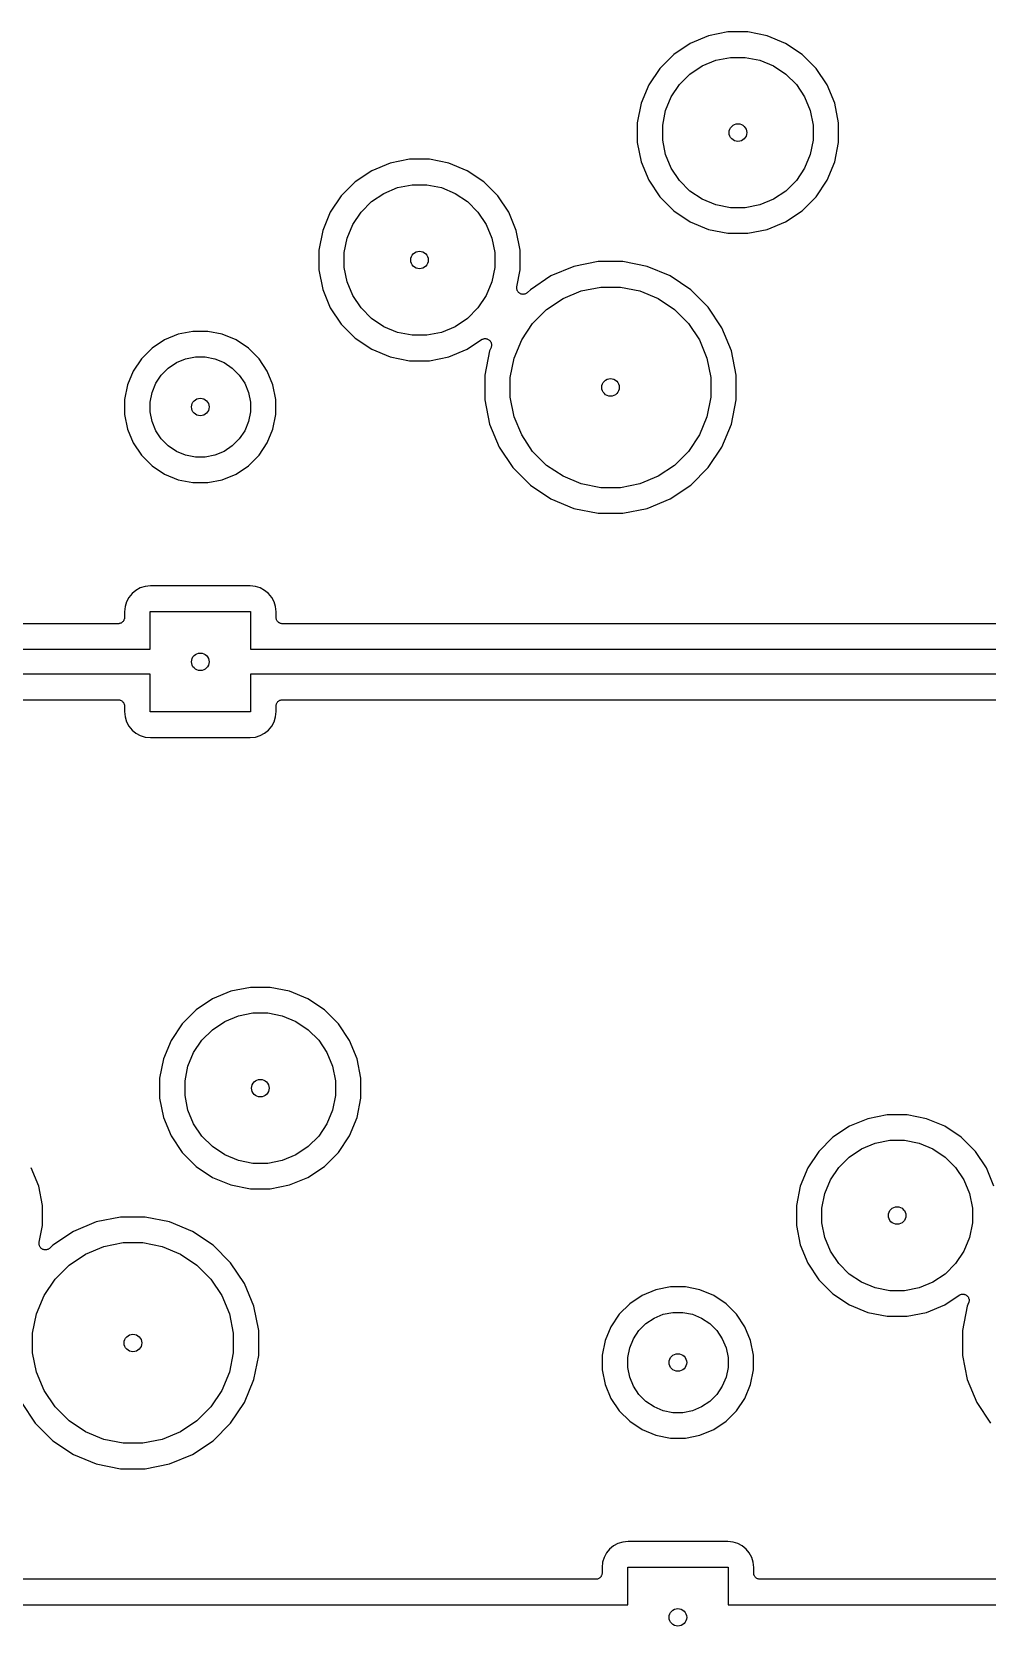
# Model space of a CAD drawing. Extents: x 1.5 to 15, y -8.3 to -3.1.
# Drawn here: x 6.009 to 6.759, y -7.097 to -5.846 of the extents above; entities that cross this region are included whole.
import ezdxf

# ---------------------------------------------------------------- set-up
doc = ezdxf.new("R2010")
doc.units = 0
doc.header["$MEASUREMENT"] = 0
doc.layers.add('BLACK', color=7, linetype='CONTINUOUS')

msp = doc.modelspace()

# ---------------------------------------------------------------- linework, layer by layer
at = {"layer": 'BLACK', "linetype": 'CONTINUOUS'}
for p, q in [((6.52564, -5.85465), (6.5127, -5.8633)), ((6.54003, -5.84869), (6.52564, -5.85465)), ((6.5553, -5.84565), (6.54003, -5.84869)), ((6.57088, -5.84565), (6.5553, -5.84565)), ((6.58615, -5.84869), (6.57088, -5.84565)), ((6.60054, -5.85465), (6.58615, -5.84869)), ((6.61349, -5.8633), (6.60054, -5.85465)), ((6.5127, -5.8633), (6.50168, -5.87431)), ((6.53512, -5.87237), (6.54586, -5.86792)), ((6.54586, -5.86792), (6.55727, -5.86565)), ((6.55727, -5.86565), (6.56891, -5.86565)), ((6.56891, -5.86565), (6.58032, -5.86792)), ((6.58032, -5.86792), (6.59106, -5.87237)), ((6.6245, -5.87431), (6.61349, -5.8633)), ((6.50168, -5.87431), (6.49303, -5.88726)), ((6.51722, -5.88706), (6.52545, -5.87883)), ((6.52545, -5.87883), (6.53512, -5.87237)), ((6.59106, -5.87237), (6.60074, -5.87883)), ((6.60074, -5.87883), (6.60896, -5.88706)), ((6.63315, -5.88726), (6.6245, -5.87431)), ((6.49303, -5.88726), (6.48707, -5.90165)), ((6.51076, -5.89673), (6.51722, -5.88706)), ((6.60896, -5.88706), (6.61542, -5.89673)), ((6.63911, -5.90165), (6.63315, -5.88726)), ((6.48707, -5.90165), (6.48404, -5.91692)), ((6.5063, -5.90748), (6.51076, -5.89673)), ((6.61542, -5.89673), (6.61988, -5.90748)), ((6.64215, -5.91692), (6.63911, -5.90165)), ((6.48404, -5.91692), (6.48404, -5.93249)), ((6.50404, -5.91889), (6.5063, -5.90748)), ((6.61988, -5.90748), (6.62215, -5.91889)), ((6.64215, -5.93249), (6.64215, -5.91692)), ((6.50404, -5.93052), (6.50404, -5.91889)), ((6.5063, -5.94193), (6.50404, -5.93052)), ((6.62215, -5.93052), (6.61988, -5.94193)), ((6.62215, -5.91889), (6.62215, -5.93052)), ((6.48404, -5.93249), (6.48707, -5.94776)), ((6.51076, -5.95268), (6.5063, -5.94193)), ((6.61988, -5.94193), (6.61542, -5.95268)), ((6.63911, -5.94776), (6.64215, -5.93249)), ((6.27564, -5.95465), (6.2627, -5.9633)), ((6.29003, -5.94869), (6.27564, -5.95465)), ((6.3053, -5.94565), (6.29003, -5.94869)), ((6.32088, -5.94565), (6.3053, -5.94565)), ((6.33615, -5.94869), (6.32088, -5.94565)), ((6.35054, -5.95465), (6.33615, -5.94869)), ((6.36349, -5.9633), (6.35054, -5.95465)), ((6.48707, -5.94776), (6.49303, -5.96215)), ((6.51722, -5.96235), (6.51076, -5.95268)), ((6.61542, -5.95268), (6.60896, -5.96235)), ((6.63315, -5.96215), (6.63911, -5.94776)), ((6.2627, -5.9633), (6.25168, -5.97431)), ((6.28512, -5.97237), (6.29586, -5.96792)), ((6.29586, -5.96792), (6.30727, -5.96565)), ((6.30727, -5.96565), (6.31891, -5.96565)), ((6.31891, -5.96565), (6.33032, -5.96792)), ((6.33032, -5.96792), (6.34106, -5.97237)), ((6.3745, -5.97431), (6.36349, -5.9633)), ((6.49303, -5.96215), (6.50168, -5.9751)), ((6.52545, -5.97058), (6.51722, -5.96235)), ((6.60896, -5.96235), (6.60074, -5.97058)), ((6.6245, -5.9751), (6.63315, -5.96215)), ((6.25168, -5.97431), (6.24303, -5.98726)), ((6.26722, -5.98706), (6.27545, -5.97883)), ((6.27545, -5.97883), (6.28512, -5.97237)), ((6.34106, -5.97237), (6.35074, -5.97883)), ((6.35074, -5.97883), (6.35896, -5.98706)), ((6.38315, -5.98726), (6.3745, -5.97431)), ((6.50168, -5.9751), (6.5127, -5.98611)), ((6.53512, -5.97704), (6.52545, -5.97058)), ((6.54586, -5.98149), (6.53512, -5.97704)), ((6.59106, -5.97704), (6.58032, -5.98149)), ((6.60074, -5.97058), (6.59106, -5.97704)), ((6.61349, -5.98611), (6.6245, -5.9751)), ((6.24303, -5.98726), (6.23707, -6.00165)), ((6.26076, -5.99673), (6.26722, -5.98706)), ((6.35896, -5.98706), (6.36542, -5.99673)), ((6.38911, -6.00165), (6.38315, -5.98726)), ((6.5127, -5.98611), (6.52564, -5.99476)), ((6.55727, -5.98376), (6.54586, -5.98149)), ((6.56891, -5.98376), (6.55727, -5.98376)), ((6.58032, -5.98149), (6.56891, -5.98376)), ((6.60054, -5.99476), (6.61349, -5.98611)), ((6.23707, -6.00165), (6.23404, -6.01692)), ((6.2563, -6.00748), (6.26076, -5.99673)), ((6.36542, -5.99673), (6.36988, -6.00748)), ((6.39215, -6.01692), (6.38911, -6.00165)), ((6.52564, -5.99476), (6.54003, -6.00072)), ((6.54003, -6.00072), (6.5553, -6.00376)), ((6.5553, -6.00376), (6.57088, -6.00376)), ((6.57088, -6.00376), (6.58615, -6.00072)), ((6.58615, -6.00072), (6.60054, -5.99476)), ((6.23404, -6.01692), (6.23404, -6.03249)), ((6.25404, -6.01889), (6.2563, -6.00748)), ((6.36988, -6.00748), (6.37215, -6.01889)), ((6.39215, -6.03249), (6.39215, -6.01692)), ((6.25404, -6.03052), (6.25404, -6.01889)), ((6.2563, -6.04193), (6.25404, -6.03052)), ((6.37215, -6.03052), (6.36988, -6.04193)), ((6.37215, -6.01889), (6.37215, -6.03052)), ((6.43429, -6.02976), (6.41632, -6.0372)), ((6.45337, -6.02596), (6.43429, -6.02976)), ((6.47282, -6.02596), (6.45337, -6.02596)), ((6.49189, -6.02976), (6.47282, -6.02596)), ((6.50986, -6.0372), (6.49189, -6.02976)), ((6.23404, -6.03249), (6.23707, -6.04776)), ((6.26076, -6.05268), (6.2563, -6.04193)), ((6.36988, -6.04193), (6.36542, -6.05268)), ((6.38952, -6.04568), (6.39215, -6.03249)), ((6.41632, -6.0372), (6.40015, -6.04801)), ((6.52603, -6.04801), (6.50986, -6.0372)), ((6.23707, -6.04776), (6.24303, -6.06215)), ((6.26722, -6.06235), (6.26076, -6.05268)), ((6.36542, -6.05268), (6.35896, -6.06235)), ((6.38943, -6.04664), (6.38947, -6.04616)), ((6.38943, -6.04665), (6.38943, -6.04664)), ((6.38947, -6.04713), (6.38943, -6.04665)), ((6.38943, -6.04665), (6.38943, -6.04665)), ((6.38947, -6.04616), (6.38952, -6.04568)), ((6.38952, -6.04761), (6.38947, -6.04713)), ((6.38952, -6.04762), (6.38952, -6.04761)), ((6.38952, -6.04763), (6.38952, -6.04762)), ((6.38966, -6.04809), (6.38952, -6.04763)), ((6.3898, -6.04855), (6.38966, -6.04809)), ((6.3898, -6.04856), (6.3898, -6.04855)), ((6.3898, -6.04855), (6.3898, -6.04855)), ((6.39003, -6.04899), (6.3898, -6.04856)), ((6.39025, -6.04941), (6.39003, -6.04899)), ((6.39026, -6.04942), (6.39025, -6.04941)), ((6.39056, -6.04979), (6.39026, -6.04942)), ((6.39026, -6.04942), (6.39026, -6.04942)), ((6.39087, -6.05017), (6.39056, -6.04979)), ((6.39087, -6.05018), (6.39087, -6.05017)), ((6.39087, -6.05017), (6.39087, -6.05017)), ((6.39124, -6.05048), (6.39087, -6.05018)), ((6.39161, -6.05079), (6.39124, -6.05048)), ((6.39162, -6.0508), (6.39161, -6.05079)), ((6.39163, -6.0508), (6.39162, -6.0508)), ((6.39205, -6.05103), (6.39163, -6.0508)), ((6.39247, -6.05126), (6.39205, -6.05103)), ((6.39248, -6.05126), (6.39247, -6.05126)), ((6.39248, -6.05127), (6.39248, -6.05126)), ((6.39295, -6.05141), (6.39248, -6.05127)), ((6.3934, -6.05155), (6.39295, -6.05141)), ((6.39341, -6.05155), (6.3934, -6.05155)), ((6.39342, -6.05156), (6.39341, -6.05155)), ((6.3939, -6.05161), (6.39342, -6.05156)), ((6.39437, -6.05166), (6.3939, -6.05161)), ((6.39438, -6.05166), (6.39437, -6.05166)), ((6.39439, -6.05166), (6.39438, -6.05166)), ((6.39486, -6.05162), (6.39439, -6.05166)), ((6.39535, -6.05157), (6.39486, -6.05162)), ((6.39536, -6.05157), (6.39535, -6.05157)), ((6.39535, -6.05157), (6.39535, -6.05157)), ((6.39582, -6.05144), (6.39536, -6.05157)), ((6.39628, -6.0513), (6.39582, -6.05144)), ((6.39629, -6.0513), (6.39628, -6.0513)), ((6.39673, -6.05107), (6.39629, -6.0513)), ((6.39629, -6.0513), (6.39629, -6.0513)), ((6.39715, -6.05085), (6.39673, -6.05107)), ((6.39716, -6.05085), (6.39715, -6.05085)), ((6.39715, -6.05085), (6.39715, -6.05085)), ((6.39753, -6.05054), (6.39716, -6.05085)), ((6.39791, -6.05024), (6.39753, -6.05054)), ((6.39792, -6.05023), (6.39791, -6.05024)), ((6.39796, -6.05019), (6.39792, -6.05023)), ((6.39792, -6.05023), (6.39792, -6.05023)), ((6.39792, -6.05023), (6.39792, -6.05023)), ((6.40015, -6.04801), (6.39796, -6.05019)), ((6.4129, -6.06354), (6.42579, -6.05493)), ((6.42579, -6.05493), (6.44012, -6.04899)), ((6.44012, -6.04899), (6.45534, -6.04596)), ((6.45534, -6.04596), (6.47085, -6.04596)), ((6.47085, -6.04596), (6.48606, -6.04899)), ((6.48606, -6.04899), (6.50039, -6.05493)), ((6.50039, -6.05493), (6.51328, -6.06354)), ((6.53979, -6.06176), (6.52603, -6.04801)), ((6.24303, -6.06215), (6.25168, -6.0751)), ((6.27545, -6.07058), (6.26722, -6.06235)), ((6.35896, -6.06235), (6.35074, -6.07058)), ((6.40193, -6.07451), (6.4129, -6.06354)), ((6.51328, -6.06354), (6.52425, -6.07451)), ((6.55059, -6.07793), (6.53979, -6.06176)), ((6.13512, -6.08069), (6.12365, -6.08297)), ((6.14681, -6.08069), (6.13512, -6.08069)), ((6.15828, -6.08297), (6.14681, -6.08069)), ((6.25168, -6.0751), (6.2627, -6.08611)), ((6.28512, -6.07704), (6.27545, -6.07058)), ((6.29586, -6.08149), (6.28512, -6.07704)), ((6.34106, -6.07704), (6.33032, -6.08149)), ((6.35074, -6.07058), (6.34106, -6.07704)), ((6.39331, -6.08741), (6.40193, -6.07451)), ((6.52425, -6.07451), (6.53287, -6.08741)), ((6.55804, -6.0959), (6.55059, -6.07793)), ((6.11284, -6.08745), (6.10312, -6.09394)), ((6.12365, -6.08297), (6.11284, -6.08745)), ((6.16909, -6.08745), (6.15828, -6.08297)), ((6.17881, -6.09394), (6.16909, -6.08745)), ((6.2627, -6.08611), (6.27564, -6.09476)), ((6.30727, -6.08376), (6.29586, -6.08149)), ((6.31891, -6.08376), (6.30727, -6.08376)), ((6.33032, -6.08149), (6.31891, -6.08376)), ((6.35054, -6.09476), (6.36183, -6.08722)), ((6.36183, -6.08722), (6.36188, -6.08718)), ((6.36188, -6.08718), (6.36188, -6.08718)), ((6.36188, -6.08718), (6.36188, -6.08718)), ((6.36188, -6.08718), (6.36189, -6.08718)), ((6.36189, -6.08718), (6.36232, -6.08695)), ((6.36232, -6.08695), (6.36274, -6.08673)), ((6.36274, -6.08673), (6.36275, -6.08673)), ((6.36275, -6.08673), (6.36276, -6.08673)), ((6.36276, -6.08673), (6.36322, -6.0866)), ((6.36322, -6.0866), (6.36368, -6.08646)), ((6.36368, -6.08646), (6.36369, -6.08646)), ((6.36369, -6.08646), (6.36417, -6.08642)), ((6.36369, -6.08646), (6.36369, -6.08646)), ((6.36417, -6.08642), (6.36465, -6.08637)), ((6.36465, -6.08637), (6.36466, -6.08637)), ((6.36466, -6.08637), (6.36467, -6.08637)), ((6.36467, -6.08637), (6.36516, -6.08643)), ((6.36516, -6.08643), (6.36562, -6.08648)), ((6.36562, -6.08648), (6.36563, -6.08648)), ((6.36563, -6.08648), (6.36564, -6.08648)), ((6.36564, -6.08648), (6.36611, -6.08663)), ((6.36611, -6.08663), (6.36655, -6.08677)), ((6.36655, -6.08677), (6.36656, -6.08677)), ((6.36656, -6.08677), (6.36657, -6.08677)), ((6.36657, -6.08677), (6.367, -6.08701)), ((6.367, -6.08701), (6.36741, -6.08723)), ((6.36741, -6.08723), (6.36742, -6.08724)), ((6.36742, -6.08724), (6.36742, -6.08724)), ((6.36742, -6.08724), (6.3678, -6.08755)), ((6.3678, -6.08755), (6.36816, -6.08786)), ((6.36923, -6.09329), (6.36814, -6.0959)), ((6.36816, -6.08786), (6.36817, -6.08786)), ((6.36817, -6.08786), (6.36817, -6.08787)), ((6.36817, -6.08787), (6.36848, -6.08824)), ((6.36848, -6.08824), (6.36878, -6.08861)), ((6.36878, -6.08861), (6.36878, -6.08862)), ((6.36878, -6.08862), (6.36879, -6.08862)), ((6.36879, -6.08862), (6.36902, -6.08906)), ((6.36902, -6.08906), (6.36924, -6.08948)), ((6.36937, -6.09283), (6.36923, -6.09329)), ((6.36924, -6.08948), (6.36924, -6.08948)), ((6.36924, -6.08948), (6.36924, -6.08949)), ((6.36924, -6.08949), (6.36938, -6.08996)), ((6.36951, -6.09237), (6.36937, -6.09283)), ((6.36938, -6.08996), (6.36952, -6.09041)), ((6.36956, -6.09188), (6.36951, -6.09235)), ((6.36951, -6.09235), (6.36951, -6.09236)), ((6.36951, -6.09236), (6.36951, -6.09237)), ((6.36952, -6.09041), (6.36952, -6.09042)), ((6.36952, -6.09042), (6.36952, -6.09042)), ((6.36952, -6.09042), (6.36956, -6.09092)), ((6.36956, -6.09092), (6.36961, -6.09138)), ((6.36961, -6.09139), (6.36956, -6.09188)), ((6.36961, -6.09138), (6.36961, -6.09139)), ((6.36961, -6.09139), (6.36961, -6.09139)), ((6.38738, -6.10174), (6.39331, -6.08741)), ((6.53287, -6.08741), (6.5388, -6.10174)), ((6.09485, -6.10221), (6.08835, -6.11194)), ((6.10312, -6.09394), (6.09485, -6.10221)), ((6.11587, -6.10948), (6.12232, -6.10517)), ((6.12232, -6.10517), (6.12948, -6.1022)), ((6.12948, -6.1022), (6.13709, -6.10069)), ((6.13709, -6.10069), (6.14484, -6.10069)), ((6.14484, -6.10069), (6.15245, -6.1022)), ((6.15245, -6.1022), (6.15961, -6.10517)), ((6.15961, -6.10517), (6.16606, -6.10948)), ((6.18708, -6.10221), (6.17881, -6.09394)), ((6.19358, -6.11194), (6.18708, -6.10221)), ((6.27564, -6.09476), (6.29003, -6.10072)), ((6.29003, -6.10072), (6.3053, -6.10376)), ((6.3053, -6.10376), (6.32088, -6.10376)), ((6.32088, -6.10376), (6.33615, -6.10072)), ((6.33615, -6.10072), (6.35054, -6.09476)), ((6.36814, -6.0959), (6.36435, -6.11498)), ((6.38435, -6.11695), (6.38738, -6.10174)), ((6.5388, -6.10174), (6.54183, -6.11695)), ((6.56183, -6.11498), (6.55804, -6.0959)), ((6.08835, -6.11194), (6.08388, -6.12274)), ((6.10608, -6.12141), (6.11038, -6.11496)), ((6.11038, -6.11496), (6.11587, -6.10948)), ((6.16606, -6.10948), (6.17155, -6.11496)), ((6.17155, -6.11496), (6.17585, -6.12141)), ((6.19805, -6.12274), (6.19358, -6.11194)), ((6.36435, -6.11498), (6.36435, -6.13443)), ((6.38435, -6.13246), (6.38435, -6.11695)), ((6.54183, -6.11695), (6.54183, -6.13246)), ((6.56183, -6.13443), (6.56183, -6.11498)), ((6.08388, -6.12274), (6.08159, -6.13421)), ((6.10159, -6.13618), (6.10311, -6.12858)), ((6.10311, -6.12858), (6.10608, -6.12141)), ((6.17585, -6.12141), (6.17882, -6.12858)), ((6.17882, -6.12858), (6.18033, -6.13618)), ((6.20033, -6.13421), (6.19805, -6.12274)), ((6.08159, -6.13421), (6.08159, -6.14591)), ((6.10159, -6.14394), (6.10159, -6.13618)), ((6.18033, -6.13618), (6.18033, -6.14394)), ((6.20033, -6.14591), (6.20033, -6.13421)), ((6.36435, -6.13443), (6.36814, -6.15351)), ((6.38738, -6.14767), (6.38435, -6.13246)), ((6.54183, -6.13246), (6.5388, -6.14767)), ((6.55804, -6.15351), (6.56183, -6.13443)), ((6.08159, -6.14591), (6.08388, -6.15738)), ((6.10311, -6.15154), (6.10159, -6.14394)), ((6.10608, -6.15871), (6.10311, -6.15154)), ((6.17882, -6.15154), (6.17585, -6.15871)), ((6.18033, -6.14394), (6.17882, -6.15154)), ((6.19805, -6.15738), (6.20033, -6.14591)), ((6.36814, -6.15351), (6.37559, -6.17148)), ((6.39331, -6.162), (6.38738, -6.14767)), ((6.5388, -6.14767), (6.53287, -6.162)), ((6.55059, -6.17148), (6.55804, -6.15351)), ((6.08388, -6.15738), (6.08835, -6.16818)), ((6.08835, -6.16818), (6.09485, -6.17791)), ((6.11038, -6.16516), (6.10608, -6.15871)), ((6.11587, -6.17064), (6.11038, -6.16516)), ((6.17155, -6.16516), (6.16606, -6.17064)), ((6.17585, -6.15871), (6.17155, -6.16516)), ((6.18708, -6.17791), (6.19358, -6.16818)), ((6.19358, -6.16818), (6.19805, -6.15738)), ((6.40193, -6.1749), (6.39331, -6.162)), ((6.53287, -6.162), (6.52425, -6.1749)), ((6.09485, -6.17791), (6.10312, -6.18617)), ((6.12232, -6.17495), (6.11587, -6.17064)), ((6.12948, -6.17792), (6.12232, -6.17495)), ((6.13709, -6.17943), (6.12948, -6.17792)), ((6.14484, -6.17943), (6.13709, -6.17943)), ((6.15245, -6.17792), (6.14484, -6.17943)), ((6.15961, -6.17495), (6.15245, -6.17792)), ((6.16606, -6.17064), (6.15961, -6.17495)), ((6.17881, -6.18617), (6.18708, -6.17791)), ((6.37559, -6.17148), (6.38639, -6.18765)), ((6.4129, -6.18587), (6.40193, -6.1749)), ((6.52425, -6.1749), (6.51328, -6.18587)), ((6.53979, -6.18765), (6.55059, -6.17148)), ((6.10312, -6.18617), (6.11284, -6.19267)), ((6.11284, -6.19267), (6.12365, -6.19715)), ((6.15828, -6.19715), (6.16909, -6.19267)), ((6.16909, -6.19267), (6.17881, -6.18617)), ((6.38639, -6.18765), (6.40015, -6.2014)), ((6.42579, -6.19448), (6.4129, -6.18587)), ((6.51328, -6.18587), (6.50039, -6.19448)), ((6.52603, -6.2014), (6.53979, -6.18765)), ((6.12365, -6.19715), (6.13512, -6.19943)), ((6.13512, -6.19943), (6.14681, -6.19943)), ((6.14681, -6.19943), (6.15828, -6.19715)), ((6.40015, -6.2014), (6.41632, -6.21221)), ((6.44012, -6.20042), (6.42579, -6.19448)), ((6.45534, -6.20344), (6.44012, -6.20042)), ((6.47085, -6.20344), (6.45534, -6.20344)), ((6.48606, -6.20042), (6.47085, -6.20344)), ((6.50039, -6.19448), (6.48606, -6.20042)), ((6.50986, -6.21221), (6.52603, -6.2014)), ((6.41632, -6.21221), (6.43429, -6.21965)), ((6.49189, -6.21965), (6.50986, -6.21221)), ((6.43429, -6.21965), (6.45337, -6.22344)), ((6.45337, -6.22344), (6.47282, -6.22344)), ((6.47282, -6.22344), (6.49189, -6.21965)), ((6.09767, -6.28098), (6.0939, -6.28212)), ((6.10184, -6.28057), (6.09767, -6.28098)), ((6.18009, -6.28057), (6.10184, -6.28057)), ((6.18426, -6.28098), (6.18009, -6.28057)), ((6.18803, -6.28212), (6.18426, -6.28098)), ((6.08303, -6.293), (6.08188, -6.29677)), ((6.08488, -6.28952), (6.08303, -6.293)), ((6.08738, -6.28648), (6.08488, -6.28952)), ((6.09043, -6.28398), (6.08738, -6.28648)), ((6.0939, -6.28212), (6.09043, -6.28398)), ((6.1915, -6.28398), (6.18803, -6.28212)), ((6.19455, -6.28648), (6.1915, -6.28398)), ((6.19704, -6.28952), (6.19455, -6.28648)), ((6.1989, -6.293), (6.19704, -6.28952)), ((6.20005, -6.29677), (6.1989, -6.293)), ((6.08136, -6.30626), (6.08122, -6.3067)), ((6.08137, -6.30624), (6.08136, -6.30626)), ((6.08142, -6.30576), (6.08137, -6.30622)), ((6.08137, -6.30622), (6.08137, -6.30624)), ((6.08147, -6.30529), (6.08142, -6.30576)), ((6.08188, -6.29677), (6.08147, -6.30093)), ((6.08147, -6.30093), (6.08147, -6.30522)), ((6.08147, -6.30522), (6.08147, -6.30525)), ((6.08147, -6.30525), (6.08147, -6.30525)), ((6.08147, -6.30525), (6.08147, -6.30525)), ((6.08147, -6.30525), (6.08147, -6.30529)), ((6.10159, -6.33022), (6.10159, -6.30069)), ((6.10159, -6.30069), (6.18033, -6.30069)), ((6.18033, -6.30069), (6.18033, -6.33022)), ((6.20046, -6.30093), (6.20005, -6.29677)), ((6.20046, -6.30522), (6.20046, -6.30093)), ((6.2005, -6.30569), (6.20046, -6.30522)), ((6.20054, -6.30615), (6.2005, -6.30569)), ((6.20055, -6.30617), (6.20054, -6.30615)), ((6.20055, -6.30619), (6.20055, -6.30617)), ((6.20069, -6.30664), (6.20055, -6.30619)), ((6.07647, -6.31022), (5.45546, -6.31022)), ((6.07694, -6.31017), (6.07647, -6.31022)), ((6.07741, -6.31013), (6.07694, -6.31017)), ((6.07743, -6.31012), (6.07741, -6.31013)), ((6.07744, -6.31012), (6.07743, -6.31012)), ((6.0779, -6.30999), (6.07744, -6.31012)), ((6.07835, -6.30985), (6.0779, -6.30999)), ((6.07836, -6.30984), (6.07835, -6.30985)), ((6.07838, -6.30984), (6.07836, -6.30984)), ((6.07879, -6.30962), (6.07838, -6.30984)), ((6.07921, -6.3094), (6.07879, -6.30962)), ((6.07923, -6.30939), (6.07921, -6.3094)), ((6.07924, -6.30938), (6.07923, -6.30939)), ((6.07961, -6.30908), (6.07924, -6.30938)), ((6.07997, -6.30879), (6.07961, -6.30908)), ((6.07998, -6.30878), (6.07997, -6.30879)), ((6.08, -6.30876), (6.07998, -6.30878)), ((6.0803, -6.3084), (6.08, -6.30876)), ((6.0806, -6.30804), (6.0803, -6.3084)), ((6.08061, -6.30803), (6.0806, -6.30804)), ((6.08062, -6.30801), (6.08061, -6.30803)), ((6.08084, -6.3076), (6.08062, -6.30801)), ((6.08107, -6.30719), (6.08084, -6.3076)), ((6.08108, -6.30715), (6.08107, -6.30717)), ((6.08107, -6.30717), (6.08107, -6.30719)), ((6.08122, -6.3067), (6.08108, -6.30715)), ((6.20082, -6.30709), (6.20069, -6.30664)), ((6.20083, -6.30711), (6.20082, -6.30709)), ((6.20083, -6.30712), (6.20083, -6.30711)), ((6.20105, -6.30754), (6.20083, -6.30712)), ((6.20127, -6.30795), (6.20105, -6.30754)), ((6.20128, -6.30797), (6.20127, -6.30795)), ((6.20129, -6.30798), (6.20128, -6.30797)), ((6.20159, -6.30835), (6.20129, -6.30798)), ((6.20188, -6.30871), (6.20159, -6.30835)), ((6.2019, -6.30873), (6.20188, -6.30871)), ((6.20191, -6.30874), (6.2019, -6.30873)), ((6.20227, -6.30904), (6.20191, -6.30874)), ((6.20263, -6.30934), (6.20227, -6.30904)), ((6.20265, -6.30935), (6.20263, -6.30934)), ((6.20266, -6.30936), (6.20265, -6.30935)), ((6.20307, -6.30959), (6.20266, -6.30936)), ((6.20349, -6.30981), (6.20307, -6.30959)), ((6.2035, -6.30982), (6.20349, -6.30981)), ((6.20352, -6.30983), (6.2035, -6.30982)), ((6.20397, -6.30996), (6.20352, -6.30983)), ((6.20442, -6.31011), (6.20397, -6.30996)), ((6.20443, -6.31011), (6.20442, -6.31011)), ((6.20445, -6.31011), (6.20443, -6.31011)), ((6.20492, -6.31016), (6.20445, -6.31011)), ((6.20539, -6.31022), (6.20492, -6.31016)), ((6.20542, -6.31022), (6.20539, -6.31022)), ((6.20546, -6.31022), (6.20542, -6.31022)), ((6.20542, -6.31022), (6.20542, -6.31022)), ((6.20542, -6.31022), (6.20542, -6.31022)), ((6.82647, -6.31022), (6.20546, -6.31022)), ((5.43033, -6.33022), (6.10159, -6.33022)), ((6.18033, -6.33022), (6.85159, -6.33022)), ((6.10159, -6.3499), (5.43033, -6.3499)), ((6.10159, -6.37943), (6.10159, -6.3499)), ((6.85159, -6.3499), (6.18033, -6.3499)), ((6.18033, -6.3499), (6.18033, -6.37943)), ((5.45546, -6.3699), (6.07647, -6.3699)), ((6.07647, -6.3699), (6.07651, -6.3699)), ((6.07651, -6.3699), (6.07651, -6.3699)), ((6.07651, -6.3699), (6.07651, -6.3699)), ((6.07651, -6.3699), (6.07654, -6.3699)), ((6.07654, -6.3699), (6.07701, -6.36995)), ((6.07701, -6.36995), (6.07748, -6.37)), ((6.07748, -6.37), (6.0775, -6.37001)), ((6.0775, -6.37001), (6.07751, -6.37001)), ((6.07751, -6.37001), (6.07796, -6.37015)), ((6.07796, -6.37015), (6.07841, -6.37029)), ((6.07841, -6.37029), (6.07843, -6.3703)), ((6.07843, -6.3703), (6.07844, -6.37031)), ((6.07844, -6.37031), (6.07885, -6.37053)), ((6.07885, -6.37053), (6.07927, -6.37076)), ((6.07927, -6.37076), (6.07928, -6.37077)), ((6.07928, -6.37077), (6.0793, -6.37078)), ((6.0793, -6.37078), (6.07966, -6.37108)), ((6.07966, -6.37108), (6.08002, -6.37138)), ((6.08002, -6.37138), (6.08003, -6.37139)), ((6.08003, -6.37139), (6.08005, -6.3714)), ((6.08005, -6.3714), (6.08034, -6.37177)), ((6.08034, -6.37177), (6.08064, -6.37213)), ((6.08064, -6.37213), (6.08065, -6.37215)), ((6.08065, -6.37215), (6.08066, -6.37216)), ((6.08066, -6.37216), (6.08088, -6.37258)), ((6.08088, -6.37258), (6.0811, -6.373)), ((6.0811, -6.373), (6.0811, -6.37301)), ((6.0811, -6.37301), (6.08111, -6.37303)), ((6.08111, -6.37303), (6.08124, -6.37348)), ((6.08124, -6.37348), (6.08138, -6.37393)), ((6.08138, -6.37393), (6.08138, -6.37395)), ((6.08138, -6.37395), (6.08138, -6.37396)), ((6.08138, -6.37396), (6.08143, -6.37443)), ((6.08143, -6.37443), (6.08147, -6.3749)), ((6.08147, -6.3749), (6.08147, -6.37918)), ((6.08147, -6.37918), (6.08188, -6.38335)), ((6.18033, -6.37943), (6.10159, -6.37943)), ((6.20005, -6.38335), (6.20046, -6.37918)), ((6.20046, -6.37483), (6.20051, -6.37436)), ((6.20046, -6.37487), (6.20046, -6.37483)), ((6.20046, -6.3749), (6.20046, -6.37487)), ((6.20046, -6.37487), (6.20046, -6.37487)), ((6.20046, -6.37487), (6.20046, -6.37487)), ((6.20046, -6.37918), (6.20046, -6.3749)), ((6.20051, -6.37436), (6.20056, -6.3739)), ((6.20056, -6.37386), (6.20071, -6.37341)), ((6.20056, -6.37388), (6.20056, -6.37386)), ((6.20056, -6.3739), (6.20056, -6.37388)), ((6.20071, -6.37341), (6.20085, -6.37296)), ((6.20085, -6.37295), (6.20086, -6.37293)), ((6.20085, -6.37296), (6.20085, -6.37295)), ((6.20086, -6.37293), (6.20109, -6.37252)), ((6.20109, -6.37252), (6.20131, -6.37211)), ((6.20131, -6.37211), (6.20132, -6.37209)), ((6.20132, -6.37209), (6.20133, -6.37208)), ((6.20133, -6.37208), (6.20163, -6.37172)), ((6.20163, -6.37172), (6.20193, -6.37135)), ((6.20193, -6.37135), (6.20195, -6.37134)), ((6.20195, -6.37134), (6.20196, -6.37133)), ((6.20196, -6.37133), (6.20232, -6.37103)), ((6.20232, -6.37103), (6.20269, -6.37074)), ((6.20269, -6.37074), (6.2027, -6.37073)), ((6.2027, -6.37073), (6.20272, -6.37072)), ((6.20272, -6.37072), (6.20313, -6.3705)), ((6.20313, -6.3705), (6.20355, -6.37028)), ((6.20355, -6.37028), (6.20357, -6.37027)), ((6.20357, -6.37027), (6.20358, -6.37027)), ((6.20358, -6.37027), (6.20403, -6.37013)), ((6.20403, -6.37013), (6.20448, -6.37)), ((6.20448, -6.37), (6.2045, -6.37)), ((6.2045, -6.37), (6.20452, -6.36999)), ((6.20452, -6.36999), (6.20499, -6.36995)), ((6.20499, -6.36995), (6.20546, -6.3699)), ((6.20546, -6.3699), (6.82647, -6.3699)), ((6.08188, -6.38335), (6.08303, -6.38712)), ((6.08303, -6.38712), (6.08488, -6.39059)), ((6.08488, -6.39059), (6.08738, -6.39364)), ((6.08738, -6.39364), (6.09043, -6.39614)), ((6.1915, -6.39614), (6.19455, -6.39364)), ((6.19455, -6.39364), (6.19704, -6.39059)), ((6.19704, -6.39059), (6.1989, -6.38712)), ((6.1989, -6.38712), (6.20005, -6.38335)), ((6.09043, -6.39614), (6.0939, -6.398)), ((6.0939, -6.398), (6.09767, -6.39914)), ((6.09767, -6.39914), (6.10184, -6.39955)), ((6.10184, -6.39955), (6.18009, -6.39955)), ((6.18009, -6.39955), (6.18426, -6.39914)), ((6.18426, -6.39914), (6.18803, -6.398)), ((6.18803, -6.398), (6.1915, -6.39614)), ((6.15064, -6.60465), (6.1377, -6.6133)), ((6.16503, -6.59869), (6.15064, -6.60465)), ((6.1803, -6.59565), (6.16503, -6.59869)), ((6.19588, -6.59565), (6.1803, -6.59565)), ((6.21115, -6.59869), (6.19588, -6.59565)), ((6.22554, -6.60465), (6.21115, -6.59869)), ((6.23849, -6.6133), (6.22554, -6.60465)), ((6.1377, -6.6133), (6.12668, -6.62431)), ((6.16012, -6.62237), (6.17086, -6.61792)), ((6.17086, -6.61792), (6.18227, -6.61565)), ((6.18227, -6.61565), (6.19391, -6.61565)), ((6.19391, -6.61565), (6.20532, -6.61792)), ((6.20532, -6.61792), (6.21606, -6.62237)), ((6.2495, -6.62431), (6.23849, -6.6133)), ((6.12668, -6.62431), (6.11803, -6.63726)), ((6.14222, -6.63706), (6.15045, -6.62883)), ((6.15045, -6.62883), (6.16012, -6.62237)), ((6.21606, -6.62237), (6.22574, -6.62883)), ((6.22574, -6.62883), (6.23396, -6.63706)), ((6.25815, -6.63726), (6.2495, -6.62431)), ((6.11803, -6.63726), (6.11207, -6.65165)), ((6.13576, -6.64673), (6.14222, -6.63706)), ((6.23396, -6.63706), (6.24042, -6.64673)), ((6.26411, -6.65165), (6.25815, -6.63726)), ((6.11207, -6.65165), (6.10904, -6.66692)), ((6.1313, -6.65748), (6.13576, -6.64673)), ((6.24042, -6.64673), (6.24488, -6.65748)), ((6.26715, -6.66692), (6.26411, -6.65165)), ((6.10904, -6.66692), (6.10904, -6.68249)), ((6.12904, -6.66889), (6.1313, -6.65748)), ((6.12904, -6.68052), (6.12904, -6.66889)), ((6.24488, -6.65748), (6.24715, -6.66889)), ((6.24715, -6.66889), (6.24715, -6.68052)), ((6.26715, -6.68249), (6.26715, -6.66692)), ((6.1313, -6.69193), (6.12904, -6.68052)), ((6.24715, -6.68052), (6.24488, -6.69193)), ((6.10904, -6.68249), (6.11207, -6.69776)), ((6.13576, -6.70268), (6.1313, -6.69193)), ((6.24488, -6.69193), (6.24042, -6.70268)), ((6.26411, -6.69776), (6.26715, -6.68249)), ((6.11207, -6.69776), (6.11803, -6.71215)), ((6.14222, -6.71235), (6.13576, -6.70268)), ((6.24042, -6.70268), (6.23396, -6.71235)), ((6.25815, -6.71215), (6.26411, -6.69776)), ((6.65064, -6.70465), (6.6377, -6.7133)), ((6.66503, -6.69869), (6.65064, -6.70465)), ((6.6803, -6.69565), (6.66503, -6.69869)), ((6.69588, -6.69565), (6.6803, -6.69565)), ((6.71115, -6.69869), (6.69588, -6.69565)), ((6.72554, -6.70465), (6.71115, -6.69869)), ((6.73849, -6.7133), (6.72554, -6.70465)), ((6.11803, -6.71215), (6.12668, -6.7251)), ((6.15045, -6.72058), (6.14222, -6.71235)), ((6.23396, -6.71235), (6.22574, -6.72058)), ((6.2495, -6.7251), (6.25815, -6.71215)), ((6.6377, -6.7133), (6.62668, -6.72431)), ((6.66012, -6.72237), (6.67086, -6.71792)), ((6.67086, -6.71792), (6.68227, -6.71565)), ((6.68227, -6.71565), (6.69391, -6.71565)), ((6.69391, -6.71565), (6.70532, -6.71792)), ((6.70532, -6.71792), (6.71606, -6.72237)), ((6.7495, -6.72431), (6.73849, -6.7133)), ((6.12668, -6.7251), (6.1377, -6.73611)), ((6.16012, -6.72704), (6.15045, -6.72058)), ((6.17086, -6.73149), (6.16012, -6.72704)), ((6.18227, -6.73376), (6.17086, -6.73149)), ((6.20532, -6.73149), (6.19391, -6.73376)), ((6.21606, -6.72704), (6.20532, -6.73149)), ((6.22574, -6.72058), (6.21606, -6.72704)), ((6.23849, -6.73611), (6.2495, -6.7251)), ((6.62668, -6.72431), (6.61803, -6.73726)), ((6.64222, -6.73706), (6.65045, -6.72883)), ((6.65045, -6.72883), (6.66012, -6.72237)), ((6.71606, -6.72237), (6.72574, -6.72883)), ((6.72574, -6.72883), (6.73396, -6.73706)), ((6.75815, -6.73726), (6.7495, -6.72431)), ((6.01411, -6.75165), (6.00815, -6.73726)), ((6.1377, -6.73611), (6.15064, -6.74476)), ((6.19391, -6.73376), (6.18227, -6.73376)), ((6.22554, -6.74476), (6.23849, -6.73611)), ((6.61803, -6.73726), (6.61207, -6.75165)), ((6.63576, -6.74673), (6.64222, -6.73706)), ((6.73396, -6.73706), (6.74042, -6.74673)), ((6.76411, -6.75165), (6.75815, -6.73726)), ((6.01715, -6.76692), (6.01411, -6.75165)), ((6.15064, -6.74476), (6.16503, -6.75072)), ((6.16503, -6.75072), (6.1803, -6.75376)), ((6.1803, -6.75376), (6.19588, -6.75376)), ((6.19588, -6.75376), (6.21115, -6.75072)), ((6.21115, -6.75072), (6.22554, -6.74476)), ((6.61207, -6.75165), (6.60904, -6.76692)), ((6.6313, -6.75748), (6.63576, -6.74673)), ((6.74042, -6.74673), (6.74488, -6.75748)), ((6.01715, -6.78249), (6.01715, -6.76692)), ((6.60904, -6.76692), (6.60904, -6.78249)), ((6.62904, -6.76889), (6.6313, -6.75748)), ((6.62904, -6.78052), (6.62904, -6.76889)), ((6.74488, -6.75748), (6.74715, -6.76889)), ((6.74715, -6.76889), (6.74715, -6.78052)), ((6.05929, -6.77976), (6.04132, -6.7872)), ((6.07837, -6.77596), (6.05929, -6.77976)), ((6.09782, -6.77596), (6.07837, -6.77596)), ((6.11689, -6.77976), (6.09782, -6.77596)), ((6.13486, -6.7872), (6.11689, -6.77976)), ((6.6313, -6.79193), (6.62904, -6.78052)), ((6.74715, -6.78052), (6.74488, -6.79193)), ((6.01452, -6.79568), (6.01715, -6.78249)), ((6.04132, -6.7872), (6.02515, -6.79801)), ((6.15103, -6.79801), (6.13486, -6.7872)), ((6.60904, -6.78249), (6.61207, -6.79776)), ((6.63576, -6.80268), (6.6313, -6.79193)), ((6.74488, -6.79193), (6.74042, -6.80268)), ((6.01443, -6.79664), (6.01447, -6.79616)), ((6.01443, -6.79665), (6.01443, -6.79664)), ((6.01447, -6.79713), (6.01443, -6.79665)), ((6.01443, -6.79665), (6.01443, -6.79665)), ((6.01447, -6.79616), (6.01452, -6.79568)), ((6.01452, -6.79761), (6.01447, -6.79713)), ((6.01452, -6.79762), (6.01452, -6.79761)), ((6.01452, -6.79763), (6.01452, -6.79762)), ((6.01466, -6.79809), (6.01452, -6.79763)), ((6.0148, -6.79855), (6.01466, -6.79809)), ((6.0148, -6.79856), (6.0148, -6.79855)), ((6.0148, -6.79855), (6.0148, -6.79855)), ((6.01503, -6.79899), (6.0148, -6.79856)), ((6.01525, -6.79941), (6.01503, -6.79899)), ((6.01526, -6.79942), (6.01525, -6.79941)), ((6.01556, -6.79979), (6.01526, -6.79942)), ((6.01526, -6.79942), (6.01526, -6.79942)), ((6.01587, -6.80017), (6.01556, -6.79979)), ((6.01587, -6.80018), (6.01587, -6.80017)), ((6.01587, -6.80017), (6.01587, -6.80017)), ((6.01624, -6.80048), (6.01587, -6.80018)), ((6.01661, -6.80079), (6.01624, -6.80048)), ((6.01662, -6.8008), (6.01661, -6.80079)), ((6.01663, -6.8008), (6.01662, -6.8008)), ((6.01705, -6.80103), (6.01663, -6.8008)), ((6.01747, -6.80126), (6.01705, -6.80103)), ((6.01748, -6.80126), (6.01747, -6.80126)), ((6.01748, -6.80127), (6.01748, -6.80126)), ((6.01795, -6.80141), (6.01748, -6.80127)), ((6.0184, -6.80155), (6.01795, -6.80141)), ((6.01841, -6.80155), (6.0184, -6.80155)), ((6.01842, -6.80156), (6.01841, -6.80155)), ((6.0189, -6.80161), (6.01842, -6.80156)), ((6.01937, -6.80166), (6.0189, -6.80161)), ((6.01938, -6.80166), (6.01937, -6.80166)), ((6.01939, -6.80166), (6.01938, -6.80166)), ((6.01986, -6.80162), (6.01939, -6.80166)), ((6.02035, -6.80157), (6.01986, -6.80162)), ((6.02036, -6.80157), (6.02035, -6.80157)), ((6.02035, -6.80157), (6.02035, -6.80157)), ((6.02082, -6.80144), (6.02036, -6.80157)), ((6.02128, -6.8013), (6.02082, -6.80144)), ((6.02129, -6.8013), (6.02128, -6.8013)), ((6.02173, -6.80107), (6.02129, -6.8013)), ((6.02129, -6.8013), (6.02129, -6.8013)), ((6.02215, -6.80085), (6.02173, -6.80107)), ((6.02216, -6.80085), (6.02215, -6.80085)), ((6.02215, -6.80085), (6.02215, -6.80085)), ((6.02253, -6.80054), (6.02216, -6.80085)), ((6.02291, -6.80024), (6.02253, -6.80054)), ((6.02292, -6.80023), (6.02291, -6.80024)), ((6.02296, -6.80019), (6.02292, -6.80023)), ((6.02292, -6.80023), (6.02292, -6.80023)), ((6.02292, -6.80023), (6.02292, -6.80023)), ((6.02515, -6.79801), (6.02296, -6.80019)), ((6.0379, -6.81354), (6.05079, -6.80493)), ((6.05079, -6.80493), (6.06512, -6.79899)), ((6.06512, -6.79899), (6.08034, -6.79596)), ((6.08034, -6.79596), (6.09585, -6.79596)), ((6.09585, -6.79596), (6.11106, -6.79899)), ((6.11106, -6.79899), (6.12539, -6.80493)), ((6.12539, -6.80493), (6.13828, -6.81354)), ((6.16479, -6.81176), (6.15103, -6.79801)), ((6.61207, -6.79776), (6.61803, -6.81215)), ((6.64222, -6.81235), (6.63576, -6.80268)), ((6.74042, -6.80268), (6.73396, -6.81235)), ((6.02693, -6.82451), (6.0379, -6.81354)), ((6.13828, -6.81354), (6.14925, -6.82451)), ((6.17559, -6.82793), (6.16479, -6.81176)), ((6.61803, -6.81215), (6.62668, -6.8251)), ((6.65045, -6.82058), (6.64222, -6.81235)), ((6.73396, -6.81235), (6.72574, -6.82058)), ((6.01831, -6.83741), (6.02693, -6.82451)), ((6.14925, -6.82451), (6.15787, -6.83741)), ((6.18304, -6.8459), (6.17559, -6.82793)), ((6.51012, -6.83069), (6.49865, -6.83297)), ((6.52181, -6.83069), (6.51012, -6.83069)), ((6.53328, -6.83297), (6.52181, -6.83069)), ((6.62668, -6.8251), (6.6377, -6.83611)), ((6.66012, -6.82704), (6.65045, -6.82058)), ((6.67086, -6.83149), (6.66012, -6.82704)), ((6.68227, -6.83376), (6.67086, -6.83149)), ((6.70532, -6.83149), (6.69391, -6.83376)), ((6.71606, -6.82704), (6.70532, -6.83149)), ((6.72574, -6.82058), (6.71606, -6.82704)), ((6.01238, -6.85174), (6.01831, -6.83741)), ((6.15787, -6.83741), (6.1638, -6.85174)), ((6.47812, -6.84394), (6.46985, -6.85221)), ((6.48784, -6.83745), (6.47812, -6.84394)), ((6.49865, -6.83297), (6.48784, -6.83745)), ((6.54409, -6.83745), (6.53328, -6.83297)), ((6.55381, -6.84394), (6.54409, -6.83745)), ((6.56208, -6.85221), (6.55381, -6.84394)), ((6.6377, -6.83611), (6.65064, -6.84476)), ((6.69391, -6.83376), (6.68227, -6.83376)), ((6.72554, -6.84476), (6.73683, -6.83722)), ((6.73683, -6.83722), (6.73688, -6.83718)), ((6.73688, -6.83718), (6.73688, -6.83718)), ((6.73688, -6.83718), (6.73688, -6.83718)), ((6.73688, -6.83718), (6.73689, -6.83718)), ((6.73689, -6.83718), (6.73732, -6.83695)), ((6.73732, -6.83695), (6.73774, -6.83673)), ((6.73774, -6.83673), (6.73775, -6.83673)), ((6.73775, -6.83673), (6.73776, -6.83673)), ((6.73776, -6.83673), (6.73822, -6.8366)), ((6.73822, -6.8366), (6.73868, -6.83646)), ((6.73868, -6.83646), (6.73869, -6.83646)), ((6.73869, -6.83646), (6.73917, -6.83642)), ((6.73869, -6.83646), (6.73869, -6.83646)), ((6.73917, -6.83642), (6.73965, -6.83637)), ((6.73965, -6.83637), (6.73966, -6.83637)), ((6.73966, -6.83637), (6.73967, -6.83637)), ((6.73967, -6.83637), (6.74016, -6.83643)), ((6.74016, -6.83643), (6.74062, -6.83648)), ((6.74062, -6.83648), (6.74063, -6.83648)), ((6.74063, -6.83648), (6.74064, -6.83648)), ((6.74064, -6.83648), (6.74111, -6.83663)), ((6.74111, -6.83663), (6.74155, -6.83677)), ((6.74155, -6.83677), (6.74156, -6.83677)), ((6.74156, -6.83677), (6.74157, -6.83677)), ((6.74157, -6.83677), (6.742, -6.83701)), ((6.742, -6.83701), (6.74241, -6.83723)), ((6.74241, -6.83723), (6.74242, -6.83724)), ((6.74242, -6.83724), (6.74242, -6.83724)), ((6.74242, -6.83724), (6.7428, -6.83755)), ((6.7428, -6.83755), (6.74316, -6.83786)), ((6.74423, -6.84329), (6.74314, -6.8459)), ((6.74316, -6.83786), (6.74317, -6.83786)), ((6.74317, -6.83786), (6.74317, -6.83787)), ((6.74317, -6.83787), (6.74348, -6.83824)), ((6.74348, -6.83824), (6.74378, -6.83861)), ((6.74378, -6.83861), (6.74378, -6.83862)), ((6.74378, -6.83862), (6.74379, -6.83862)), ((6.74379, -6.83862), (6.74402, -6.83906)), ((6.74402, -6.83906), (6.74424, -6.83948)), ((6.74437, -6.84283), (6.74423, -6.84329)), ((6.74424, -6.83948), (6.74424, -6.83948)), ((6.74424, -6.83948), (6.74424, -6.83949)), ((6.74424, -6.83949), (6.74438, -6.83996)), ((6.74451, -6.84237), (6.74437, -6.84283)), ((6.74438, -6.83996), (6.74452, -6.84041)), ((6.74456, -6.84188), (6.74451, -6.84235)), ((6.74451, -6.84235), (6.74451, -6.84236)), ((6.74451, -6.84236), (6.74451, -6.84237)), ((6.74452, -6.84041), (6.74452, -6.84042)), ((6.74452, -6.84042), (6.74452, -6.84042)), ((6.74452, -6.84042), (6.74456, -6.84092)), ((6.74456, -6.84092), (6.74461, -6.84138)), ((6.74461, -6.84139), (6.74456, -6.84188)), ((6.74461, -6.84138), (6.74461, -6.84139)), ((6.74461, -6.84139), (6.74461, -6.84139)), ((6.00935, -6.86695), (6.01238, -6.85174)), ((6.1638, -6.85174), (6.16683, -6.86695)), ((6.18683, -6.86498), (6.18304, -6.8459)), ((6.46985, -6.85221), (6.46335, -6.86194)), ((6.49087, -6.85948), (6.49732, -6.85517)), ((6.49732, -6.85517), (6.50448, -6.8522)), ((6.50448, -6.8522), (6.51209, -6.85069)), ((6.51209, -6.85069), (6.51984, -6.85069)), ((6.51984, -6.85069), (6.52745, -6.8522)), ((6.52745, -6.8522), (6.53461, -6.85517)), ((6.53461, -6.85517), (6.54106, -6.85948)), ((6.56858, -6.86194), (6.56208, -6.85221)), ((6.65064, -6.84476), (6.66503, -6.85072)), ((6.66503, -6.85072), (6.6803, -6.85376)), ((6.6803, -6.85376), (6.69588, -6.85376)), ((6.69588, -6.85376), (6.71115, -6.85072)), ((6.71115, -6.85072), (6.72554, -6.84476)), ((6.74314, -6.8459), (6.73935, -6.86498)), ((6.00935, -6.88246), (6.00935, -6.86695)), ((6.16683, -6.86695), (6.16683, -6.88246)), ((6.18683, -6.88443), (6.18683, -6.86498)), ((6.46335, -6.86194), (6.45888, -6.87274)), ((6.48108, -6.87141), (6.48538, -6.86496)), ((6.48538, -6.86496), (6.49087, -6.85948)), ((6.54106, -6.85948), (6.54655, -6.86496)), ((6.54655, -6.86496), (6.55085, -6.87141)), ((6.57305, -6.87274), (6.56858, -6.86194)), ((6.73935, -6.86498), (6.73935, -6.88443)), ((6.45888, -6.87274), (6.45659, -6.88421)), ((6.47659, -6.88618), (6.47811, -6.87858)), ((6.47811, -6.87858), (6.48108, -6.87141)), ((6.55085, -6.87141), (6.55382, -6.87858)), ((6.55382, -6.87858), (6.55533, -6.88618)), ((6.57533, -6.88421), (6.57305, -6.87274)), ((6.01238, -6.89767), (6.00935, -6.88246)), ((6.16683, -6.88246), (6.1638, -6.89767)), ((6.18304, -6.90351), (6.18683, -6.88443)), ((6.45659, -6.88421), (6.45659, -6.89591)), ((6.47659, -6.89394), (6.47659, -6.88618)), ((6.47811, -6.90154), (6.47659, -6.89394)), ((6.55533, -6.89394), (6.55382, -6.90154)), ((6.55533, -6.88618), (6.55533, -6.89394)), ((6.57533, -6.89591), (6.57533, -6.88421)), ((6.73935, -6.88443), (6.74314, -6.90351)), ((6.01831, -6.912), (6.01238, -6.89767)), ((6.1638, -6.89767), (6.15787, -6.912)), ((6.17559, -6.92148), (6.18304, -6.90351)), ((6.45659, -6.89591), (6.45888, -6.90738)), ((6.48108, -6.90871), (6.47811, -6.90154)), ((6.55382, -6.90154), (6.55085, -6.90871)), ((6.57305, -6.90738), (6.57533, -6.89591)), ((6.74314, -6.90351), (6.75059, -6.92148)), ((6.02693, -6.9249), (6.01831, -6.912)), ((6.15787, -6.912), (6.14925, -6.9249)), ((6.45888, -6.90738), (6.46335, -6.91818)), ((6.46335, -6.91818), (6.46985, -6.92791)), ((6.48538, -6.91516), (6.48108, -6.90871)), ((6.49087, -6.92064), (6.48538, -6.91516)), ((6.54655, -6.91516), (6.54106, -6.92064)), ((6.55085, -6.90871), (6.54655, -6.91516)), ((6.56208, -6.92791), (6.56858, -6.91818)), ((6.56858, -6.91818), (6.57305, -6.90738)), ((6.00059, -6.92148), (6.01139, -6.93765)), ((6.0379, -6.93587), (6.02693, -6.9249)), ((6.14925, -6.9249), (6.13828, -6.93587)), ((6.16479, -6.93765), (6.17559, -6.92148)), ((6.46985, -6.92791), (6.47812, -6.93617)), ((6.49732, -6.92495), (6.49087, -6.92064)), ((6.50448, -6.92792), (6.49732, -6.92495)), ((6.51209, -6.92943), (6.50448, -6.92792)), ((6.51984, -6.92943), (6.51209, -6.92943)), ((6.52745, -6.92792), (6.51984, -6.92943)), ((6.53461, -6.92495), (6.52745, -6.92792)), ((6.54106, -6.92064), (6.53461, -6.92495)), ((6.55381, -6.93617), (6.56208, -6.92791)), ((6.75059, -6.92148), (6.76139, -6.93765)), ((6.01139, -6.93765), (6.02515, -6.9514)), ((6.05079, -6.94448), (6.0379, -6.93587)), ((6.06512, -6.95042), (6.05079, -6.94448)), ((6.12539, -6.94448), (6.11106, -6.95042)), ((6.13828, -6.93587), (6.12539, -6.94448)), ((6.15103, -6.9514), (6.16479, -6.93765)), ((6.47812, -6.93617), (6.48784, -6.94267)), ((6.48784, -6.94267), (6.49865, -6.94715)), ((6.53328, -6.94715), (6.54409, -6.94267)), ((6.54409, -6.94267), (6.55381, -6.93617)), ((6.02515, -6.9514), (6.04132, -6.96221)), ((6.08034, -6.95344), (6.06512, -6.95042)), ((6.09585, -6.95344), (6.08034, -6.95344)), ((6.11106, -6.95042), (6.09585, -6.95344)), ((6.13486, -6.96221), (6.15103, -6.9514)), ((6.49865, -6.94715), (6.51012, -6.94943)), ((6.51012, -6.94943), (6.52181, -6.94943)), ((6.52181, -6.94943), (6.53328, -6.94715)), ((6.04132, -6.96221), (6.05929, -6.96965)), ((6.05929, -6.96965), (6.07837, -6.97344)), ((6.09782, -6.97344), (6.11689, -6.96965)), ((6.11689, -6.96965), (6.13486, -6.96221)), ((6.07837, -6.97344), (6.09782, -6.97344)), ((6.4689, -7.03212), (6.46543, -7.03398)), ((6.47267, -7.03098), (6.4689, -7.03212)), ((6.47684, -7.03057), (6.47267, -7.03098)), ((6.55509, -7.03057), (6.47684, -7.03057)), ((6.55926, -7.03098), (6.55509, -7.03057)), ((6.56303, -7.03212), (6.55926, -7.03098)), ((6.5665, -7.03398), (6.56303, -7.03212)), ((6.45803, -7.043), (6.45688, -7.04677)), ((6.45988, -7.03952), (6.45803, -7.043)), ((6.46238, -7.03648), (6.45988, -7.03952)), ((6.46543, -7.03398), (6.46238, -7.03648)), ((6.56955, -7.03648), (6.5665, -7.03398)), ((6.57204, -7.03952), (6.56955, -7.03648)), ((6.5739, -7.043), (6.57204, -7.03952)), ((6.57505, -7.04677), (6.5739, -7.043)), ((6.45607, -7.05719), (6.45584, -7.0576)), ((6.45608, -7.05715), (6.45607, -7.05717)), ((6.45607, -7.05717), (6.45607, -7.05719)), ((6.45622, -7.0567), (6.45608, -7.05715)), ((6.45636, -7.05626), (6.45622, -7.0567)), ((6.45637, -7.05624), (6.45636, -7.05626)), ((6.45642, -7.05576), (6.45637, -7.05622)), ((6.45637, -7.05622), (6.45637, -7.05624)), ((6.45647, -7.05529), (6.45642, -7.05576)), ((6.45688, -7.04677), (6.45647, -7.05093)), ((6.45647, -7.05093), (6.45647, -7.05522)), ((6.45647, -7.05522), (6.45647, -7.05525)), ((6.45647, -7.05525), (6.45647, -7.05525)), ((6.45647, -7.05525), (6.45647, -7.05525)), ((6.45647, -7.05525), (6.45647, -7.05529)), ((6.47659, -7.08022), (6.47659, -7.05069)), ((6.47659, -7.05069), (6.55533, -7.05069)), ((6.55533, -7.05069), (6.55533, -7.08022)), ((6.57546, -7.05093), (6.57505, -7.04677)), ((6.57546, -7.05522), (6.57546, -7.05093)), ((6.5755, -7.05569), (6.57546, -7.05522)), ((6.57554, -7.05615), (6.5755, -7.05569)), ((6.57555, -7.05617), (6.57554, -7.05615)), ((6.57555, -7.05619), (6.57555, -7.05617)), ((6.57569, -7.05664), (6.57555, -7.05619)), ((6.57582, -7.05709), (6.57569, -7.05664)), ((6.57583, -7.05711), (6.57582, -7.05709)), ((6.57583, -7.05712), (6.57583, -7.05711)), ((6.57605, -7.05753), (6.57583, -7.05712)), ((6.45147, -7.06022), (5.83046, -7.06022)), ((6.45194, -7.06017), (6.45147, -7.06022)), ((6.45241, -7.06013), (6.45194, -7.06017)), ((6.45243, -7.06012), (6.45241, -7.06013)), ((6.45244, -7.06012), (6.45243, -7.06012)), ((6.4529, -7.05999), (6.45244, -7.06012)), ((6.45335, -7.05985), (6.4529, -7.05999)), ((6.45336, -7.05984), (6.45335, -7.05985)), ((6.45338, -7.05984), (6.45336, -7.05984)), ((6.45379, -7.05962), (6.45338, -7.05984)), ((6.45421, -7.0594), (6.45379, -7.05962)), ((6.45423, -7.05939), (6.45421, -7.0594)), ((6.45424, -7.05938), (6.45423, -7.05939)), ((6.45461, -7.05908), (6.45424, -7.05938)), ((6.45497, -7.05879), (6.45461, -7.05908)), ((6.45498, -7.05878), (6.45497, -7.05879)), ((6.455, -7.05876), (6.45498, -7.05878)), ((6.4553, -7.0584), (6.455, -7.05876)), ((6.4556, -7.05804), (6.4553, -7.0584)), ((6.45561, -7.05803), (6.4556, -7.05804)), ((6.45562, -7.05801), (6.45561, -7.05803)), ((6.45584, -7.0576), (6.45562, -7.05801)), ((6.57627, -7.05795), (6.57605, -7.05753)), ((6.57628, -7.05797), (6.57627, -7.05795)), ((6.57629, -7.05798), (6.57628, -7.05797)), ((6.57659, -7.05835), (6.57629, -7.05798)), ((6.57688, -7.05871), (6.57659, -7.05835)), ((6.5769, -7.05873), (6.57688, -7.05871)), ((6.57691, -7.05874), (6.5769, -7.05873)), ((6.57727, -7.05904), (6.57691, -7.05874)), ((6.57763, -7.05934), (6.57727, -7.05904)), ((6.57765, -7.05935), (6.57763, -7.05934)), ((6.57766, -7.05936), (6.57765, -7.05935)), ((6.57807, -7.05959), (6.57766, -7.05936)), ((6.57849, -7.05981), (6.57807, -7.05959)), ((6.5785, -7.05982), (6.57849, -7.05981)), ((6.57852, -7.05983), (6.5785, -7.05982)), ((6.57897, -7.05996), (6.57852, -7.05983)), ((6.57942, -7.06011), (6.57897, -7.05996)), ((6.57943, -7.06011), (6.57942, -7.06011)), ((6.57945, -7.06011), (6.57943, -7.06011)), ((6.57992, -7.06016), (6.57945, -7.06011)), ((6.58039, -7.06022), (6.57992, -7.06016)), ((6.58042, -7.06022), (6.58039, -7.06022)), ((6.58046, -7.06022), (6.58042, -7.06022)), ((6.58042, -7.06022), (6.58042, -7.06022)), ((6.58042, -7.06022), (6.58042, -7.06022)), ((7.20147, -7.06022), (6.58046, -7.06022)), ((5.80533, -7.08022), (6.47659, -7.08022)), ((6.55533, -7.08022), (7.22659, -7.08022))]:
    msp.add_line(p, q, dxfattribs=at)
at = {"layer": 'BLACK'}
for centre in [(6.56309, -5.9247), (6.31309, -6.0247), (6.46309, -6.1247), (6.14096, -6.14006), (6.14096, -6.34006), (6.18809, -6.6747), (6.68809, -6.7747), (6.08809, -6.8747), (6.51596, -6.89006), (6.51596, -7.09006)]:
    msp.add_circle(centre, 0.00689, dxfattribs=at)

doc.saveas('drawing.dxf')
